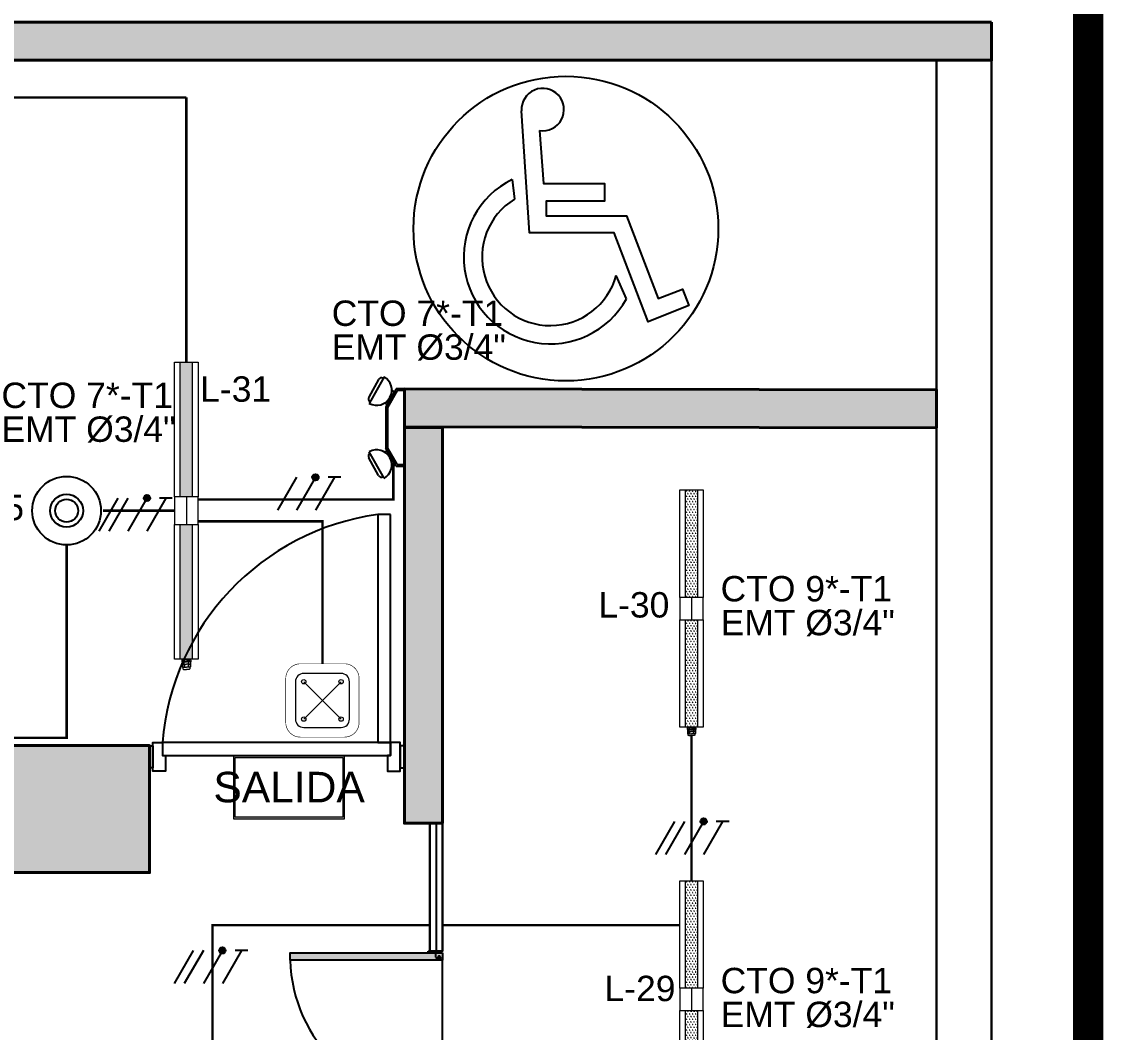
# Model space of a CAD drawing. Header units: metres. Extents: x -692 to 1029, y -233 to 3386.
# Drawn here: x 1019.342 to 1023.602, y 2482.486 to 2486.468 of the extents above; entities that cross this region are included whole.
import ezdxf
from ezdxf.lldxf.tags import DXFTag

# ---------------------------------------------------------------- set-up
doc = ezdxf.new("R2010")
doc.units = ezdxf.units.M
for name, pattern in [('HIDDEN', [9.525, 6.35, -3.175]), ('HIDDEN2', [4.7625, 3.175, -1.5875]), ('LÍNEAS_OCULTASX2', [0.75, 0.5, -0.25])]:
    doc.linetypes.add(name, pattern=pattern)
doc.layers.get('Defpoints').update_dxf_attribs({"color": 8})
for name, color, linetype in [('-ALAMBRADO', 7, 'Continuous'), ('-CN-GYD-ILUMINACION-EM', 1, 'Continuous'), ('-CN-GYD-TEXTOS', 7, 'Continuous'), ('A-columnas', 6, 'Continuous'), ('AMOBLAMIENTO', 252, 'Continuous'), ('CAJA DE PASO', 86, 'Continuous'), ('F-2', 253, 'Continuous'), ('GG_PISO 5', 8, 'Continuous'), ('H-muro', 251, 'Continuous'), ('JCA_PROYECCIONES', 1, 'HIDDEN2'), ('LUMINARIA DE EMERGENCIA', 1, 'Continuous'), ('MUEBLE', 253, 'Continuous'), ('SENSOR MOVIMIENTO', 3, 'Continuous'), ('TEXTO 3', 3, 'Continuous')]:
    doc.layers.add(name, color=color, linetype=linetype)
for name, color, linetype, lineweight in [('-CN-GYD-LUMINARIA LED HERMETICA', 1, 'Continuous', 5), ('-CN-GYD-TUBERÍA ILUMINACION', 5, 'Continuous', 18), ('-CN-GYD-TUBERÍA TOMACORRIENTE PVC', 86, 'Continuous', 18), ('-CN-INTERRUPTORES DE PARED', 3, 'Continuous', 20), ('_TEXTO', 7, 'Continuous', 9), ('Estructura', 250, 'Continuous', 40), ('L', 7, 'Continuous', 15), ('TEXTOS', 250, 'Continuous', 20), ('Vidrio', 253, 'Continuous', 30)]:
    doc.layers.add(name, color=color, linetype=linetype, lineweight=lineweight)
for name, color, linetype, true_color in [('A-HATCH CONCRETO', 7, 'Continuous', 0xa8a8a8), ('HACHTCOLUMNA', 7, 'Continuous', 0x5c5c5c), ('JCA_HATCH 254', 7, 'Continuous', 0xc4c4c4)]:
    doc.layers.add(name, color=color, linetype=linetype, true_color=true_color)
doc.layers.add('DIM-25', color=253, linetype='Continuous', plot=False)
doc.layers.add('Muro', color=7, linetype='Continuous', lineweight=40, true_color=0x2e2e2e)
doc.styles.add('GYD', font='arial.ttf', dxfattribs={"height": 2.5})
doc.styles.get("Standard").update_dxf_attribs({"font": 'arial.ttf'})
tags = doc.linetypes.add('EMT_LINE', pattern='A,0.5,-0.2,["EMT",Standard,S=0.1,R=0,X=-0.1,Y=-0.05],-0.25', length=0.95).pattern_tags.tags
tags[6] = DXFTag(74, 10)
pattern_1 = [(180, (4.985, -38.812), (-6.00631, -10.40324), [1.50158, -10.51105]), (270, (4.2344, -38.812), (6.00631, -10.40324), [0.75079, -20.05569]), (270, (4.047, -38.812), (6.00631, -10.40324), [0.60063, -20.20584]), (270, (4.422, -38.812), (6.00631, -10.40324), [0.60063, -20.20584]), (240, (3.859, -38.812), (6.00631, -10.40324), [0.4805, -11.53212]), (300, (4.61, -38.812), (12.01262, -4e-09), [0.4805, -11.53212])]
pattern_2 = [(0, (0, 0), (0, 6.985), [5.08, -1.905]), (90, (0, 0), (-6.985, 4e-16), [5.08, -1.905])]

# ---------------------------------------------------------------- blocks, each defined once
blk = doc.blocks.new('LUMINARIA HERMETICA 40W')
h = blk.add_hatch()
h.set_pattern_fill('SWAMP', color=252, scale=0.472938, angle=180)
h.set_pattern_definition(pattern_1)
h.paths.add_polyline_path([(-24, 54.9), (23.4, 54.9), (23.4, 584.8), (-24, 584.8)])
h = blk.add_hatch()
h.set_pattern_fill('SWAMP', color=252, scale=0.472938, angle=180)
h.set_pattern_definition(pattern_1)
h.paths.add_polyline_path([(-24, -584.8), (23.4, -584.8), (23.4, -54.9), (-24, -54.9)])
at = {"layer": '-CN-INTERRUPTORES DE PARED', "color": 1, "extrusion": (0, 0, -1)}
for p, q in [((-46.3, 584.8), (46.3, 584.8)), ((-46.3, 54.9), (-46.3, 584.8)), ((46.3, 584.8), (46.3, 559.3)), ((46.3, 559.3), (46.3, 54.9)), ((-46.3, -559.2), (-46.3, -54.9)), ((46.3, -54.9), (46.3, -584.8)), ((-46.3, -584.8), (-46.3, -559.2)), ((46.3, -584.8), (-46.3, -584.8))]:
    blk.add_line(p, q, dxfattribs=at)
at = {"layer": '-CN-INTERRUPTORES DE PARED', "color": 1}
for p, q in [((46.3, 54.9), (-46.3, 54.9)), ((0, 54.9), (0, -54.9)), ((46.3, -54.9), (46.3, 54.9)), ((-46.3, -54.9), (46.3, -54.9)), ((-17.3, -588.3), (-17.4, -588.6)), ((-17.4, -588.6), (-17.4, -595)), ((-17.4, -595), (-12.2, -595)), ((-16.1, -587.4), (-17.3, -588.3)), ((-14.7, -586.9), (-16.1, -587.4)), ((-12.2, -596.1), (-15.8, -596.1)), ((-15.8, -596.1), (-15.8, -604.1)), ((-13, -586.9), (-14.7, -586.9)), ((-11.7, -587.6), (-13, -586.9)), ((-12.8, -587.1), (-12.8, -584.8)), ((-12.8, -584.8), (0, -584.8)), ((0, -587.1), (-12.8, -587.1)), ((-12.2, -595), (-12.2, -596.1)), ((-10.6, -588.6), (-11.7, -587.6)), ((-7.7, -588.3), (-10.6, -588.6)), ((-7, -588), (-7.7, -588.3)), ((-3, -587.5), (-7, -588)), ((0, -587.1), (-3, -587.5)), ((12.8, -584.8), (0, -584.8)), ((0, -587.1), (3, -587.5)), ((0, -587.1), (12.8, -587.1)), ((3, -587.5), (7, -588)), ((7, -588), (7.7, -588.3)), ((7.7, -588.3), (10.6, -588.6)), ((10.6, -588.6), (11.7, -587.6)), ((11.7, -587.6), (13, -586.9)), ((17.4, -595), (12.2, -595)), ((12.2, -595), (12.2, -596.1)), ((12.2, -596.1), (15.8, -596.1)), ((12.8, -587.1), (12.8, -584.8)), ((13, -586.9), (14.7, -586.9)), ((14.7, -586.9), (16.1, -587.4)), ((15.8, -596.1), (15.8, -604.1)), ((16.1, -587.4), (17.3, -588.3)), ((17.3, -588.3), (17.4, -588.6)), ((17.4, -588.6), (17.4, -595)), ((-15.9, -605.2), (-15.9, -615.4)), ((-12.5, -605.2), (-15.9, -605.2)), ((-15.9, -615.4), (-14, -617)), ((-15.8, -604.1), (-12.5, -604.1)), ((-14, -617), (-14, -621.4)), ((-14, -621.4), (-14, -623.4)), ((-14, -623.4), (-10.8, -625.7)), ((-12.5, -604.1), (-12.5, -605.2)), ((-10.8, -625.7), (0, -625.7)), ((10.8, -625.7), (0, -625.7)), ((14, -623.4), (10.8, -625.7)), ((15.8, -604.1), (12.5, -604.1)), ((12.5, -604.1), (12.5, -605.2)), ((12.5, -605.2), (15.9, -605.2)), ((15.9, -615.4), (14, -617)), ((14, -617), (14, -621.4)), ((14, -621.4), (14, -623.4)), ((15.9, -605.2), (15.9, -615.4))]:
    blk.add_line(p, q, dxfattribs=at)
for points in [[(-46.3, 54.9), (-46.3, -54.9)], [(-17.4, -593.9), (-10.6, -593.9), (-7.7, -593.9), (0, -593.9)], [(-12.2, -595), (0, -595)], [(-12.2, -596.1), (0, -596.1)], [(-10.6, -588.6), (-10.6, -595)], [(-8.4, -604.1), (-8.4, -596.1)], [(-7.7, -588.3), (-7.7, -595)], [(17.4, -593.9), (10.6, -593.9), (7.7, -593.9), (0, -593.9)], [(12.2, -595), (0, -595)], [(12.2, -596.1), (0, -596.1)], [(7.7, -588.3), (7.7, -595)], [(8.4, -604.1), (8.4, -596.1)], [(10.6, -588.6), (10.6, -595)], [(-14, -617), (0, -617)], [(-12.5, -604.1), (0, -604.1)], [(-12.5, -605.2), (0, -605.2)], [(-9.1, -615.4), (-10.8, -617)], [(-7.2, -605.2), (-7.2, -615.4), (-9.1, -615.4), (-9.1, -605.2)], [(-7.2, -615.4), (-3.7, -617)], [(12.5, -604.1), (0, -604.1)], [(12.5, -605.2), (0, -605.2)], [(14, -617), (0, -617)], [(7.2, -615.4), (3.7, -617)], [(7.2, -605.2), (7.2, -615.4), (9.1, -615.4), (9.1, -605.2)], [(9.1, -615.4), (10.8, -617)]]:
    blk.add_lwpolyline(points, dxfattribs=at)
at = {"color": 1}
for points in [[(23.4, 54.9), (-24, 54.9), (-24, 584.8), (23.4, 584.8)], [(23.4, -584.8), (-24, -584.8), (-24, -54.9), (23.4, -54.9)]]:
    blk.add_lwpolyline(points, close=True, dxfattribs=at)
blk = doc.blocks.new('Salida_3.8W')
h = blk.add_hatch()
h.set_pattern_fill('ANGLE', color=256)
h.set_pattern_definition(pattern_2)
h.paths.add_polyline_path([(0.4342, -0.01), (0.4342, 0.3029), (-0.4342, 0.3029), (-0.4342, -0.01)])
h.paths.add_polyline_path([(-0.4242, 0), (-0.4242, 0.2929), (0.4242, 0.2929), (0.4242, 0)], flags=16)
h = blk.add_hatch()
h.set_pattern_fill('ANGLE', color=256)
h.set_pattern_definition(pattern_2)
h.paths.add_polyline_path([(0.4342, -0.01), (0.4342, 0.3029), (-0.4342, 0.3029), (-0.4342, -0.01)])
h.paths.add_polyline_path([(-0.4242, 0), (-0.4242, 0.2929), (0.4242, 0.2929), (0.4242, 0)], flags=16)
at = {"layer": 'L'}
h = blk.add_hatch(dxfattribs=at)
h.set_pattern_fill('ANGLE', color=3)
h.set_pattern_definition([(0, (-44.6785, -37.2514), (0, 6.985), [5.08, -1.905]), (90, (-44.6785, -37.2514), (-6.985, 4e-16), [5.08, -1.905])])
h.paths.add_polyline_path([(0.4342, -0.01), (0.4342, 0.3029), (-0.4342, 0.3029), (-0.4342, -0.01)])
h.paths.add_polyline_path([(-0.4242, 0), (-0.4242, 0.2929), (0.4242, 0.2929), (0.4242, 0)], flags=16)
h = blk.add_hatch(color=3, dxfattribs=at)
h.paths.add_polyline_path([(0.4342, -0.01), (0.4342, 0.3029), (-0.4342, 0.3029), (-0.4342, -0.01)])
h.paths.add_polyline_path([(-0.4242, 0), (-0.4242, 0.2929), (0.4242, 0.2929), (0.4242, 0)], flags=16)
at = {"layer": 'L', "color": 3}
for points in [[(-0.4342, 0.3029), (0.4342, 0.3029), (0.4342, -0.01), (-0.4342, -0.01)], [(-0.4242, 0.2929), (0.4242, 0.2929), (0.4242, 0), (-0.4242, 0)]]:
    blk.add_lwpolyline(points, close=True, dxfattribs=at)
at = {"layer": 'L', "color": 3, "insert": (0, 0.1465, 712.6608), "char_height": 0.15, "width": 0.848388, "attachment_point": 5}
blk.add_mtext('\\pxqc;SALIDA', dxfattribs=at)
blk = doc.blocks.new('Caja de paso')
at = {"layer": '-CN-GYD-TUBERÍA TOMACORRIENTE PVC', "const_width": 0.00173}
blk.add_lwpolyline([(-0.1111, 0.0667), (-0.1111, -0.0667, 0.414214), (-0.0667, -0.1111), (0.0667, -0.1111, 0.414214), (0.1111, -0.0667), (0.1111, 0.0667, 0.414214), (0.0667, 0.1111), (-0.0667, 0.1111, 0.414214)], format="xyb", close=True, dxfattribs=at)
at = {"layer": '-CN-GYD-TUBERÍA TOMACORRIENTE PVC'}
blk.add_lwpolyline([(-0.0566, -0.0819), (0.0566, -0.0819, 0.414214), (0.0819, -0.0566), (0.0819, 0.0566, 0.414214), (0.0566, 0.0819), (-0.0566, 0.0819, 0.414214), (-0.0819, 0.0566), (-0.0819, -0.0566, 0.414214)], format="xyb", close=True, dxfattribs=at)
at = {"layer": '-CN-GYD-TUBERÍA TOMACORRIENTE PVC', "linetype": 'LÍNEAS_OCULTASX2'}
for points in [[(-0.0566, 0.0566), (0.0566, -0.0566)], [(0.0566, 0.0566), (-0.0566, -0.0566)]]:
    blk.add_lwpolyline(points, dxfattribs=at)
at = {"layer": '-CN-GYD-TUBERÍA TOMACORRIENTE PVC'}
for centre in [(-0.0566, 0.0566), (0.0566, 0.0566), (-0.0566, -0.0566), (0.0566, -0.0566)]:
    blk.add_circle(centre, 0.00665, dxfattribs=at)
blk = doc.blocks.new('Sensor 360º_')
at = {"layer": 'SENSOR MOVIMIENTO'}
for radius in [0.1126, 0.054, 0.0375]:
    blk.add_circle((0, 0), radius, dxfattribs=at)
blk = doc.blocks.new('*U35')
at = {"layer": '-CN-GYD-ILUMINACION-EM', "ltscale": 0.3}
for p, q in [((-144.9, 269.7), (-200.1, 170.2)), ((-114.3, 285.4), (-197.3, 135.9)), ((-118.9, 277.1), (-118.9, 277.1)), ((-192.7, 144.3), (-192.7, 144.3)), ((-144.9, -269.7), (-200.1, -170.2)), ((-114.3, -285.4), (-197.3, -135.9)), ((-192.7, -144.3), (-192.7, -144.3)), ((-118.9, -277.1), (-118.9, -277.1))]:
    blk.add_line(p, q, dxfattribs=at)
at = {"layer": '-CN-GYD-ILUMINACION-EM'}
for p, q in [((0, 217.4), (-46, 217.4)), ((0, 207.4), (-40.2, 207.4)), ((0, -217.4), (0, 217.4)), ((-104.3, 116.3), (-104.3, -116.3)), ((-94.3, 113.6), (-94.3, -113.6)), ((-46, -217.4), (0, -217.4)), ((-40.2, -207.4), (0, -207.4))]:
    blk.add_line(p, q, dxfattribs=at)
for points in [[(-46, 217.4), (-104.3, 116.3)], [(-40.2, 207.4), (-94.3, 113.6)], [(-56.3, 199.4), (-70.4, 207.5)], [(-96.3, 130.1), (-110.4, 138.2)], [(-46, -217.4), (-104.3, -116.3)], [(-40.2, -207.4), (-94.3, -113.6)], [(-96.3, -130.1), (-110.4, -138.2)], [(-56.3, -199.4), (-70.4, -207.5)]]:
    blk.add_lwpolyline(points, dxfattribs=at)
at = {"layer": '-CN-GYD-ILUMINACION-EM', "ltscale": 0.3}
for centre, radius, start, end in [((-155.8, 210.7), 85.5, 240.97153, 60.97153), ((-128.2, 260.4), 19.1, 60.97153, 150.97153), ((-183.4, 160.9), 19.1, 150.97153, 240.97153), ((-183.4, -160.9), 19.1, 119.02847, 209.02847), ((-155.8, -210.7), 85.5, 299.02847, 119.02847), ((-128.2, -260.4), 19.1, 209.02847, 299.02847)]:
    blk.add_arc(centre, radius, start, end, dxfattribs=at)
at = {"layer": '-CN-GYD-TEXTOS', "style": 'GYD'}
blk.add_attdef('5', (-68.5, -405.5), '', height=125, rotation=90, dxfattribs=at)
blk = doc.blocks.new('3x')
at = {"layer": '-ALAMBRADO'}
h = blk.add_hatch(color=256, dxfattribs=at)
edge = h.paths.add_edge_path()
edge.add_arc((0.0777, 0.13), 0.025, 0, 360)
for p, q in [((-0.1524, 0.13), (-0.3025, -0.13)), ((-0.0724, 0.13), (-0.2225, -0.13)), ((0.0777, 0.13), (-0.0724, -0.13)), ((0.2277, 0.13), (0.0777, -0.13))]:
    blk.add_line(p, q, dxfattribs=at)
blk.add_lwpolyline([(0.2777, 0.13), (0.1777, 0.13)], dxfattribs=at)
blk.add_circle((0.0777, 0.13), 0.025, dxfattribs=at)
blk = doc.blocks.new('*U29')
at = {"layer": '-ALAMBRADO'}
blk.add_blockref('3x', (0, 0), dxfattribs=at)
blk = doc.blocks.new('*U95')
at = {"layer": '-ALAMBRADO'}
blk.add_blockref('3x', (0, 0), dxfattribs=at)
blk = doc.blocks.new('Est etapa 3 torre')
at = {"layer": 'HACHTCOLUMNA'}
h = blk.add_hatch(color=256, dxfattribs=at)
h.paths.add_polyline_path([(1123.5504, -5959.124), (1123.0504, -5959.124), (1123.0504, -5957.624), (1123.5504, -5957.624)])
h.paths.add_polyline_path([(1116.0504, -5959.124), (1115.5504, -5959.124), (1115.5504, -5957.624), (1116.0504, -5957.624)])
h.paths.add_polyline_path([(1139.548, -5959.124), (1139.048, -5959.124), (1139.048, -5957.624), (1139.548, -5957.624)])
h.paths.add_polyline_path([(1132.0504, -5959.124), (1131.5504, -5959.124), (1131.5504, -5957.624), (1132.0504, -5957.624)])
h.paths.add_polyline_path([(1140.048, -5967.6488), (1140.048, -5968.1488), (1138.548, -5968.1488), (1138.548, -5967.6488)])
h.paths.add_polyline_path([(1124.0504, -5967.6488), (1124.0504, -5968.1488), (1122.5504, -5968.1488), (1122.5504, -5967.6488)])
h.paths.add_polyline_path([(1131.0504, -5967.6488), (1131.0504, -5968.1488), (1132.5504, -5968.1488), (1132.5504, -5967.6488)])
h.paths.add_polyline_path([(1115.0504, -5967.6488), (1115.0504, -5968.1488), (1116.5504, -5968.1488), (1116.5504, -5967.6488)])
h.paths.add_polyline_path([(1140.048, -5975.6488), (1140.048, -5976.1488), (1138.548, -5976.1488), (1138.548, -5975.6488)])
h.paths.add_polyline_path([(1124.0504, -5975.6488), (1124.0504, -5976.1488), (1122.5504, -5976.1488), (1122.5504, -5975.6488)])
h.paths.add_polyline_path([(1131.0504, -5975.6488), (1131.0504, -5976.1488), (1132.5504, -5976.1488), (1132.5504, -5975.6488)])
h.paths.add_polyline_path([(1115.0504, -5975.6488), (1115.0504, -5976.1488), (1116.5504, -5976.1488), (1116.5504, -5975.6488)])
h.paths.add_polyline_path([(1140.048, -5985.7488), (1140.048, -5986.2488), (1138.548, -5986.2488), (1138.548, -5985.7488)])
h.paths.add_polyline_path([(1124.0504, -5985.7488), (1124.0504, -5986.2488), (1122.5504, -5986.2488), (1122.5504, -5985.7488)])
h.paths.add_polyline_path([(1131.0504, -5985.7488), (1131.0504, -5986.2488), (1132.5504, -5986.2488), (1132.5504, -5985.7488)])
h.paths.add_polyline_path([(1115.0504, -5985.7488), (1115.0504, -5986.2488), (1116.5504, -5986.2488), (1116.5504, -5985.7488)])
h.paths.add_polyline_path([(1140.048, -5993.7488), (1140.048, -5994.2488), (1138.548, -5994.2488), (1138.548, -5993.7488)])
h.paths.add_polyline_path([(1124.0504, -5993.7488), (1124.0504, -5994.2488), (1122.5504, -5994.2488), (1122.5504, -5993.7488)])
h.paths.add_polyline_path([(1131.0504, -5993.7488), (1131.0504, -5994.2488), (1132.5504, -5994.2488), (1132.5504, -5993.7488)])
h.paths.add_polyline_path([(1115.0504, -5993.7488), (1115.0504, -5994.2488), (1116.5504, -5994.2488), (1116.5504, -5993.7488)])
h.paths.add_polyline_path([(1132.0504, -6003.4264), (1131.5504, -6003.4264), (1131.5504, -6004.9218), (1132.0504, -6004.9218)])
h.paths.add_polyline_path([(1138.1528, -6003.4238), (1139.6528, -6003.4238), (1139.6528, -6003.9238), (1138.1528, -6003.9238)])
h.paths.add_polyline_path([(1116.0504, -6004.9241), (1116.0504, -6003.4241), (1115.5504, -6003.4241), (1115.5504, -6004.9241)])
h.paths.add_polyline_path([(1123.5504, -6004.9241), (1123.5504, -6003.4241), (1123.0504, -6003.4241), (1123.0504, -6004.9241)])
h.paths.add_polyline_path([(1139.048, -6011.9488), (1139.048, -6009.5488), (1139.548, -6009.5488), (1139.548, -6011.9488)])
h.paths.add_polyline_path([(1131.5504, -6009.5488), (1131.5504, -6011.9488), (1132.0504, -6011.9488), (1132.0504, -6009.5488)])
h.paths.add_polyline_path([(1123.0504, -6009.5488), (1123.0504, -6011.9488), (1123.5504, -6011.9488), (1123.5504, -6009.5488)])
h.paths.add_polyline_path([(1116.0504, -6009.5488), (1116.0504, -6011.9488), (1115.5504, -6011.9488), (1115.5504, -6009.5488)])
at = {"layer": 'Estructura'}
blk.add_lwpolyline([(1138.1528, -6003.4238), (1139.6528, -6003.4238), (1139.6528, -6003.9238), (1138.1528, -6003.9238)], close=True, dxfattribs=at)
blk = doc.blocks.new('discap')
at = {"layer": 'TEXTO 3', "color": 0, "linetype": 'Continuous'}
for p, q in [((-179168.9, -277469.5), (-179153.8, -277610.5)), ((-178353.3, -278322.4), (-178425.9, -278155.4))]:
    blk.add_line(p, q, dxfattribs=at)
blk.add_lwpolyline([(-178974.2, -277120.3), (-178945.8, -277497.8), (-178511.1, -277497.8), (-178511.1, -277624.4), (-178926.3, -277624.4), (-178926.3, -277730.1), (-178352.5, -277730.1), (-178127, -278321.1), (-177953.1, -278253.9), (-177908.7, -278371.5), (-178197.8, -278488), (-178440.3, -277851.6), (-179046.6, -277851.6), (-179102.4, -276980.1)], dxfattribs=at)
for centre, radius, start, end in [((-178951.2, -276970.4), 151.6, 261.2603, 183.66969), ((-178896.6, -278025.5), 619.1, 116.09541, 331.34503), ((-178896.6, -278025.5), 488.3, 121.7945, 344.57102)]:
    blk.add_arc(centre, radius, start, end, dxfattribs=at)
blk = doc.blocks.new('Puerta de 65')
at = {"layer": 'JCA_HATCH 254', "true_color": 0xffffff}
h = blk.add_hatch(color=7, dxfattribs=at)
edge = h.paths.add_edge_path()
edge.add_line((3153.3447, 1771.3567), (3153.3447, 1771.3403))
edge.add_arc((3153.3494, 1771.3403), 0.00469, 179.9997, 269.9997)
edge.add_line((3153.3494, 1771.3356), (3153.3634, 1771.3356))
edge.add_arc((3153.3634, 1771.3403), 0.00469, 269.9997, 359.9997)
edge.add_line((3153.3681, 1771.3403), (3153.3681, 1771.3286))
edge.add_line((3153.3681, 1771.3286), (3152.7705, 1771.3286))
edge.add_line((3152.7705, 1771.3286), (3152.7705, 1771.3567))
edge.add_line((3152.7705, 1771.3567), (3153.3447, 1771.3567))
edge = h.paths.add_edge_path()
edge.add_line((3153.3681, 1771.3567), (3153.3681, 1771.3403))
edge.add_arc((3153.3634, 1771.3403), 0.00469, 269.9997, 359.9997, ccw=False)
edge.add_line((3153.3634, 1771.3356), (3153.3494, 1771.3356))
edge.add_arc((3153.3494, 1771.3403), 0.00469, 179.9997, 269.9997, ccw=False)
edge.add_line((3153.3447, 1771.3403), (3153.3447, 1771.3567))
edge.add_line((3153.3447, 1771.3567), (3153.3681, 1771.3567))
edge = h.paths.add_edge_path(flags=16)
edge.add_arc((3153.3564, 1771.3426), 0.00234, 0, 360)
h.paths.add_polyline_path([(3153.3705, 1771.3567), (3153.3705, 1771.3286), (3153.3681, 1771.3286), (3153.3681, 1771.3567)])
blk.add_hatch(color=7, dxfattribs=at).paths.add_polyline_path([(3153.3705, 1771.3637), (3153.3705, 1771.359), (3153.3142, 1771.359), (3153.3142, 1771.3637)])
at = {"layer": 'AMOBLAMIENTO'}
for p, q in [((3153.3142, 1771.359), (3153.3142, 1771.3637)), ((3153.3142, 1771.3637), (3153.3705, 1771.3637)), ((3153.3705, 1771.359), (3153.3142, 1771.359)), ((3153.3447, 1771.3403), (3153.3447, 1771.359)), ((3153.347, 1771.359), (3153.3705, 1771.359)), ((3153.3634, 1771.3356), (3153.3494, 1771.3356))]:
    blk.add_line(p, q, dxfattribs=at)
at = {"layer": 'AMOBLAMIENTO', "linetype": 'HIDDEN', "ltscale": 0.1}
blk.add_line((3153.3705, 1770.7637), (3153.3705, 1771.3286), dxfattribs=at)
at = {"layer": 'AMOBLAMIENTO'}
blk.add_lwpolyline([(3153.3705, 1771.3567), (3153.3705, 1771.3286), (3152.7705, 1771.3286), (3152.7705, 1771.3567)], close=True, dxfattribs=at)
blk.add_circle((3153.3564, 1771.3426), 0.00234, dxfattribs=at)
at = {"layer": 'AMOBLAMIENTO', "ltscale": 0.1}
blk.add_arc((3153.3512, 1771.3444), 0.581, 181.5576, 271.8983, dxfattribs=at)
at = {"layer": 'AMOBLAMIENTO'}
for centre, start, end in [((3153.3494, 1771.3403), 179.9997, 269.9997), ((3153.3658, 1771.3403), 269.9997, 359.9997)]:
    blk.add_arc(centre, 0.00469, start, end, dxfattribs=at)
blk = doc.blocks.new('A$Ca864cd78')
at = {"layer": 'A-HATCH CONCRETO', "ltscale": 0.03}
h = blk.add_hatch(color=256, dxfattribs=at)
h.dxf.hatch_style = 1
h.paths.add_polyline_path([(11.7936, 8.5794), (11.7936, 8.4294), (12.1418, 8.4294), (12.1418, 8.5794)])
h.paths.add_polyline_path([(12.1418, 8.5794), (12.2918, 8.5794), (12.2918, 7.2285), (12.1418, 7.2285)])
h.paths.add_polyline_path([(14.8533, 7.0784), (14.8533, 7.2285), (11.7936, 7.2288), (11.7936, 7.0787)])
h.paths.add_polyline_path([(11.4436, 2.4547), (11.4436, 7.0794), (11.2936, 7.0794), (11.2936, 2.8201), (11.2936, 2.4547)])
h.paths.add_polyline_path([(14.8532, 3.904), (14.7032, 3.904), (14.7032, 7.0784), (14.8532, 7.0784)])
h.paths.add_polyline_path([(13.453, 4.054), (13.4532, 2.3644), (13.8032, 2.3645), (13.8032, 2.5148), (13.6041, 2.5145), (13.603, 4.054)])
h.paths.add_polyline_path([(14.8532, 2.5147), (14.7032, 2.5147), (14.7032, 1.865), (14.8532, 1.865)])
h.paths.add_polyline_path([(14.7032, 2.3644), (14.7032, 2.3646), (14.7032, 2.5147), (14.7032, 2.5145)], flags=16)
h.paths.add_polyline_path([(11.2936, 0.02), (14.8533, 0.02), (14.8533, 0.1701), (11.7936, 0.1701), (11.7936, 0.0546), (11.2936, 0.0546)])
h.paths.add_polyline_path([(14.7032, 0.6649), (14.7032, 0.1701), (14.8533, 0.1701), (14.8533, 0.6649)])
h.paths.add_polyline_path([(18.169, 2.5147), (18.169, 2.3647), (17.6025, 2.3647), (17.6025, 0), (17.4525, 0), (17.4525, 2.5147)])
h.paths.add_polyline_path([(20.7214, 2.5147), (20.7214, 2.3647), (20.2936, 2.3647), (20.2936, 2.4546), (19.7936, 2.4546), (19.7936, 2.3647), (19.369, 2.3647), (19.369, 2.5147)])
h.paths.add_polyline_path([(17.6025, 0), (24.6451, 0), (24.6451, 0.1527), (17.6025, 0.1527)])
h.paths.add_polyline_path([(22.9205, 2.5146), (22.9205, 2.3646), (21.9214, 2.3646), (21.9214, 2.5146)])
h.paths.add_polyline_path([(22.3459, 0.1527), (22.496, 0.1527), (22.496, 2.3646), (22.346, 2.3646), (22.346, 2.3666), (22.3459, 0.1527), (22.3459, 0.1527)])
h.paths.add_polyline_path([(24.1205, 2.5146), (24.1205, 2.3646), (24.6451, 2.3646), (24.6451, 0), (24.7952, 0), (24.7952, 2.5146)])
h.paths.add_polyline_path([(27.7912, 0.1546), (31.5924, 0.1546), (31.5924, 0.0046), (27.7912, 0.0045)])
h.paths.add_polyline_path([(27.2411, 0.0046), (27.2411, 2.4546), (27.2912, 2.4546), (27.2912, 0.0546), (27.7912, 0.0546), (27.7912, 0.0046)])
h.paths.add_polyline_path([(31.0265, 1.6582), (31.0265, 0.1546), (30.8764, 0.1546), (30.8764, 1.6582)])
h.paths.add_polyline_path([(31.0265, 1.6583), (31.4423, 1.6583), (31.4423, 1.5082), (31.0265, 1.5082)])
h.paths.add_polyline_path([(31.5924, 1.6583), (31.5924, 0.1546), (31.4424, 0.1546), (31.4423, 1.6583)])
h.paths.add_polyline_path([(28.2906, 3.9736), (31.4423, 3.9742), (31.4423, 3.8241), (28.2906, 3.8236)])
h.paths.add_polyline_path([(28.8996, 4.9138), (28.8996, 3.9741), (29.0497, 3.9741), (29.0497, 4.9138)])
h.paths.add_polyline_path([(27.2397, 6.0762), (27.2411, 2.4546), (27.3912, 2.4546), (27.3898, 6.0762)])
h.paths.add_polyline_path([(27.3906, 3.974), (27.3906, 3.9741), (27.3906, 3.824), (27.3906, 3.8239)], flags=17)
h.paths.add_polyline_path([(28.8996, 6.0662), (31.4423, 6.0662), (31.4423, 5.9162), (28.8996, 5.9161)])
h.paths.add_polyline_path([(31.5924, 6.0662), (31.5924, 4.8629), (31.4424, 4.8629), (31.4423, 6.0662)])
h.paths.add_polyline_path([(28.8996, 9.8331), (28.8996, 8.2737), (29.0497, 8.2737), (29.0496, 9.8331)])
h.paths.add_polyline_path([(30.9949, 9.8309), (28.8996, 9.8347), (28.8996, 9.9848), (30.9957, 9.9807)])
h.paths.add_polyline_path([(31.2123, 11.4291), (22.7445, 11.4291), (22.7445, 11.2791), (31.2123, 11.2791)])
h.paths.add_polyline_path([(22.7445, 8.5784), (22.7449, 11.2791), (22.8949, 11.2791), (22.8945, 8.5784)])
at = {"layer": 'A-columnas'}
blk.add_line((29.0247, 8.2737), (29.0247, 7.7737), dxfattribs=at)
at = {"layer": 'Defpoints', "ltscale": 5, "const_width": 0.1199}
blk.add_lwpolyline([(0, 54.3796), (31.5924, 54.3796), (31.5924, -0.0954), (0, -0.0954)], close=True, dxfattribs=at)
at = {"layer": 'DIM-25'}
blk.add_arc((28.9301, 8.5128), 0.9865, 97.8945, 175.4314, dxfattribs=at)
at = {"layer": 'F-2'}
for points in [[(27.896, 8.5787), (27.9087, 8.5787), (27.9087, 8.4915), (27.896, 8.4915)], [(27.9594, 8.5406), (27.9594, 8.4788), (27.9087, 8.4788), (27.9087, 8.5913), (27.9467, 8.5913), (27.9467, 8.5406), (27.9594, 8.5406)], [(28.8326, 8.5406), (28.8326, 8.4788), (28.8833, 8.4788), (28.8833, 8.5913), (28.8453, 8.5913), (28.8453, 8.5406), (28.8326, 8.5406)], [(28.896, 8.5787), (28.8833, 8.5787), (28.8833, 8.4915), (28.896, 8.4915)]]:
    blk.add_lwpolyline(points, dxfattribs=at)
blk.add_lwpolyline([(28.8453, 8.5406), (28.8453, 8.5913), (27.9467, 8.5913), (27.9467, 8.5406)], close=True, dxfattribs=at)
at = {"layer": 'H-muro'}
blk.add_circle((29.5357, 10.6163), 0.6, dxfattribs=at)
at = {"layer": 'JCA_PROYECCIONES'}
blk.add_line((31.5924, 54.3045), (31.5924, 1.6583), dxfattribs=at)
at = {"layer": 'MUEBLE', "linetype": 'HIDDEN'}
blk.add_lwpolyline([(28.7946, 8.5913), (28.8453, 8.5913), (28.8453, 9.4899), (28.7946, 9.4899)], close=True, dxfattribs=at)
at = {"layer": 'Muro'}
for points in [[(31.2123, 11.4291), (22.7445, 11.4291), (22.7445, 11.2791), (31.2123, 11.2791)], [(30.9949, 9.8309), (28.8996, 9.8347), (28.8996, 9.9848), (30.9957, 9.9807)], [(28.8996, 9.8331), (28.8996, 8.2737), (29.0497, 8.2737), (29.0496, 9.8331)]]:
    blk.add_lwpolyline(points, close=True, dxfattribs=at)
at = {"layer": 'Vidrio'}
for points in [[(30.9953, 6.0662), (31.2124, 6.0662), (31.2123, 11.2801), (30.9953, 11.2801)], [(29.0497, 8.2737), (28.9997, 8.2737), (28.9997, 7.7699), (29.0497, 7.7699)]]:
    blk.add_lwpolyline(points, close=True, dxfattribs=at)
at = {"layer": 'A-columnas'}
blk.add_blockref('Puerta de 65', (-3124.3207, -1763.5938), dxfattribs=at)
at = {"layer": 'H-muro', "xscale": 0.0005512069662100001, "yscale": 0.0005512069662100001, "zscale": 0.0005512069662100001}
blk.add_blockref('discap', (128.0837, 163.7531), dxfattribs=at)
at = {"layer": 'Muro'}
blk.add_blockref('Est etapa 3 torre', (-1111.7568, 6012.0035), dxfattribs=at)
blk = doc.blocks.new('2x')
at = {"layer": '-ALAMBRADO'}
h = blk.add_hatch(color=256, dxfattribs=at)
edge = h.paths.add_edge_path()
edge.add_arc((0.075, 0.13), 0.025, 0, 360)
for p, q in [((-0.075, 0.13), (-0.2251, -0.13)), ((0.075, 0.13), (-0.075, -0.13)), ((0.2251, 0.13), (0.075, -0.13))]:
    blk.add_line(p, q, dxfattribs=at)
blk.add_lwpolyline([(0.2751, 0.13), (0.1751, 0.13)], dxfattribs=at)
blk.add_circle((0.075, 0.13), 0.025, dxfattribs=at)
blk = doc.blocks.new('*U28')
at = {"layer": '-ALAMBRADO'}
blk.add_blockref('2x', (0, 0), dxfattribs=at)

msp = doc.modelspace()

# ---------------------------------------------------------------- linework, layer by layer
at = {"layer": '-CN-GYD-TUBERÍA ILUMINACION', "linetype": 'EMT_LINE', "ltscale": 10, "const_width": 0.01}
for points in [[(1015.5309, 2486.1693), (1019.9906, 2486.1693)], [(1019.9906, 2485.1263), (1019.9906, 2486.1693)], [(1020.0372, 2484.5854), (1020.8063, 2484.5854), (1020.8063, 2484.7325)], [(1019.6627, 2484.5415), (1019.9445, 2484.5415)], [(1020.5267, 2483.9388), (1020.5267, 2484.4995), (1020.0372, 2484.4995)], [(1019.5192, 2484.4064), (1019.5192, 2483.6465), (1015.3957, 2483.6465), (1015.3957, 2483.9257)], [(1021.9799, 2483.0839), (1021.9799, 2483.6554)], [(1020.0938, 2482.356), (1020.0938, 2482.9088), (1020.9495, 2482.9089)], [(1020.9995, 2482.9088), (1021.9335, 2482.9088)]]:
    msp.add_lwpolyline(points, dxfattribs=at)
at = {"layer": 'GG_PISO 5'}
for centre, radius in [((1021.4855, 2485.6527), 0.6), ((1020.9878, 2482.7853), 0.00234)]:
    msp.add_circle(centre, radius, dxfattribs=at)

# ---------------------------------------------------------------- block references
at = {"layer": '-CN-GYD-LUMINARIA LED HERMETICA', "linetype": 'Continuous', "xscale": 0.001, "zscale": 0.002575412933351854}
for p, yscale in [((1019.9908, 2484.5415), 0.001), ((1021.9799, 2484.156), 0.0008), ((1021.9799, 2482.6161), 0.0008)]:
    msp.add_blockref('LUMINARIA HERMETICA 40W', p, dxfattribs=dict(at, yscale=yscale))
msp.add_blockref('A$Ca864cd78', (991.9498, 2475.0364))
at = {"layer": '_TEXTO', "linetype": 'Continuous', "ltscale": 10, "xscale": 0.5, "yscale": 0.5}
for name, p, zscale in [('*U28', (1020.4618, 2484.6079), 0.5), ('*U29', (1019.7967, 2484.5262), 320), ('*U95', (1021.989, 2483.2524), 0.5), ('*U95', (1020.0939, 2482.7442), 0.5)]:
    msp.add_blockref(name, p, dxfattribs=dict(at, zscale=zscale))
at = {"layer": 'CAJA DE PASO', "linetype": 'Continuous', "ltscale": 10, "xscale": 1.3, "yscale": 1.3, "zscale": 45.18280937220077}
msp.add_blockref('Caja de paso', (1020.5267, 2483.7939), dxfattribs=at)
at = {"layer": 'L', "xscale": 0.5, "yscale": 0.8}
msp.add_blockref('Salida_3.8W', (1020.3955, 2483.3347), dxfattribs=at)
at = {"layer": 'LUMINARIA DE EMERGENCIA', "linetype": 'Continuous', "ltscale": 10, "xscale": 0.0007007190885462964, "yscale": 0.0007007190885462964, "zscale": 0.0007007190885462964}
msp.add_blockref('*U35', (1020.8494, 2484.8689), dxfattribs=at)
at = {"layer": 'SENSOR MOVIMIENTO', "xscale": 1.2, "yscale": 1.2}
msp.add_blockref('Sensor 360º_', (1019.5192, 2484.5415), dxfattribs=at)

# ---------------------------------------------------------------- texts
at = {"layer": 'TEXTOS', "char_height": 0.1, "width": 0.680604, "attachment_point": 1}
for s, insert in [('\\A1;\\pxsm0.8;CTO 7*-T1\\PEMT Ø3/4"       ', (1020.5632, 2485.3693)), ('\\A1;\\pxsm0.8;CTO 7*-T1\\PEMT Ø3/4"       ', (1019.2626, 2485.0459)), ('\\A1;\\pxsm0.8;CTO 9*-T1\\PEMT Ø3/4"       ', (1022.0948, 2484.2841)), ('\\A1;\\pxsm0.8;CTO 9*-T1\\PEMT Ø3/4"       ', (1022.0948, 2482.7406))]:
    msp.add_mtext(s, dxfattribs=dict(at, insert=insert))
at = {"layer": 'TEXTOS', "char_height": 0.1, "attachment_point": 1}
for s, width, heights, insert in [('\\pxqc;L-31', 0.27392, [0.1004], (1020.0481, 2485.0706)), ('\\pxqc;S-5', 0.773487, [0], (1018.8559, 2484.604)), ('\\pxqc;L-30', 0.27392, [0.1004], (1021.6162, 2484.2206)), ('\\pxqc;L-29', 0.27392, [0.1004], (1021.6404, 2482.7094))]:
    msp.add_mtext_dynamic_manual_height_columns(s, width=width, gutter_width=0.325, heights=heights, dxfattribs=dict(at, insert=insert))

doc.saveas('drawing.dxf')
